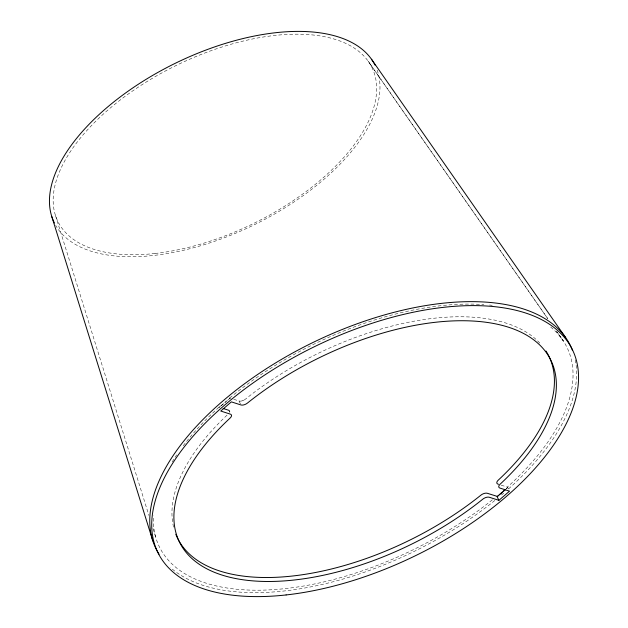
<?xml version="1.0" encoding="UTF-8"?>
<svg xmlns="http://www.w3.org/2000/svg" width="628" height="628" viewBox="0 0 628 628"><rect width="100%" height="100%" fill="white"/><g stroke="black" fill="none" stroke-linecap="round" stroke-linejoin="round"><path stroke-width="0.47" stroke-dasharray="3.14 2.35" d="M220.64 406.018L218.976 407.446L220.514 406.387M506.254 488.686L507.55 487.516L507.314 487.116L500.885 485.051M221.166 405.806L224.447 402.94M506.262 488.851L507.754 487.556L508.46 488.992M220.805 405.876L229.832 398.38L224.777 402.658M242.141 400.852L243.97 400.115M229.832 398.38L229.683 397.995L230.853 398.372M233.773 399.306L239.032 401.002A5.103 2.567 -26.1 0 0 245.477 399.125A206.769 104.005 -26.1 0 1 540.402 343.736M183.235 445.754A226.889 114.131 -26.1 0 1 219.07 407.172L219.651 407.36M547.647 318.522L368.377 61.458L547.718 318.632M556.62 331.388L563.355 341.035L556.651 331.435M239.032 401.002L240.979 404.958M55.484 215.537L148.915 515.423M152.989 528.517L155.901 537.866M575.264 359.875A230.751 116.07 -26.1 0 1 508.013 489.369M503.727 493.106A230.751 116.07 -26.1 0 1 501.552 494.966M494.856 500.492A230.751 116.07 -26.1 0 1 170.518 567.586M377.161 70.148A178.69 89.883 -26.1 0 1 252.487 225.648A178.69 89.883 -26.1 0 1 55.711 225.421M550.709 327.062A226.889 114.131 -26.1 0 1 507.314 487.116M492.36 499.833A226.889 114.131 -26.1 0 1 268.399 589.935A226.889 114.131 -26.1 0 1 153.436 515.847M172.174 461.949A226.889 114.131 -26.1 0 1 176.688 454.915M229.683 397.995A226.889 114.131 -26.1 0 1 483.866 304.556M489.487 305.027A226.889 114.131 -26.1 0 1 492.242 305.318M173.564 527.128A206.769 104.005 -26.1 0 1 227.517 414.7M155.014 253.476A174.89 87.975 -26.1 0 0 374.979 75.556A174.89 87.975 -26.1 0 0 114.728 104.342A174.89 87.975 -26.1 0 0 155.014 253.476"/><path stroke-width="0.94" d="M505.273 489.55L504.622 490.13M503.962 490.704L503.311 491.277M505.43 489.565L501.992 492.415M502.447 492.156L497.133 496.732L498.899 500.335L509.52 491.159L499.904 488.074A5.103 2.567 -26.1 0 1 500.116 484.196A206.769 104.005 -26.1 0 0 508.484 327.219A206.769 104.005 -26.1 0 0 247.424 403.09A5.103 2.567 -26.1 0 1 240.979 404.958L231.363 401.873L220.75 411.05L230.358 414.135A5.103 2.567 -26.1 0 1 230.154 418.012A206.769 104.005 -26.1 0 0 221.778 574.989A206.769 104.005 -26.1 0 0 482.846 499.127A5.103 2.567 -26.1 0 1 489.291 497.25L498.899 500.335M501.325 492.988L500.657 493.561M499.99 494.126L499.315 494.699M498.64 495.272L497.957 495.837M497.274 496.41L487.344 493.286A5.103 2.567 -26.1 0 0 480.899 495.162A206.769 104.005 -26.1 0 1 175.816 534.263M498.554 484.298L497.965 484.11A5.103 2.567 -26.1 0 1 498.169 480.239A206.769 104.005 -26.1 0 0 545.975 351.028M223.16 408.483L228.419 410.178A5.103 2.567 -26.1 0 1 229.558 411.984M371.517 59.268L565.679 337.636M51.826 216.691L152.839 540.928M159.065 554.202A230.751 116.07 -26.1 0 1 310.868 343.524A230.751 116.07 -26.1 0 1 572.398 350.141M54.432 223.042A178.69 89.883 -26.1 0 1 174.451 63.703A178.69 89.883 -26.1 0 1 375.002 65.092M286.109 594.944A230.751 116.07 -26.1 0 0 576.339 360.197A230.751 116.07 -26.1 0 0 232.957 398.176A230.751 116.07 -26.1 0 0 286.109 594.944"/></g></svg>
